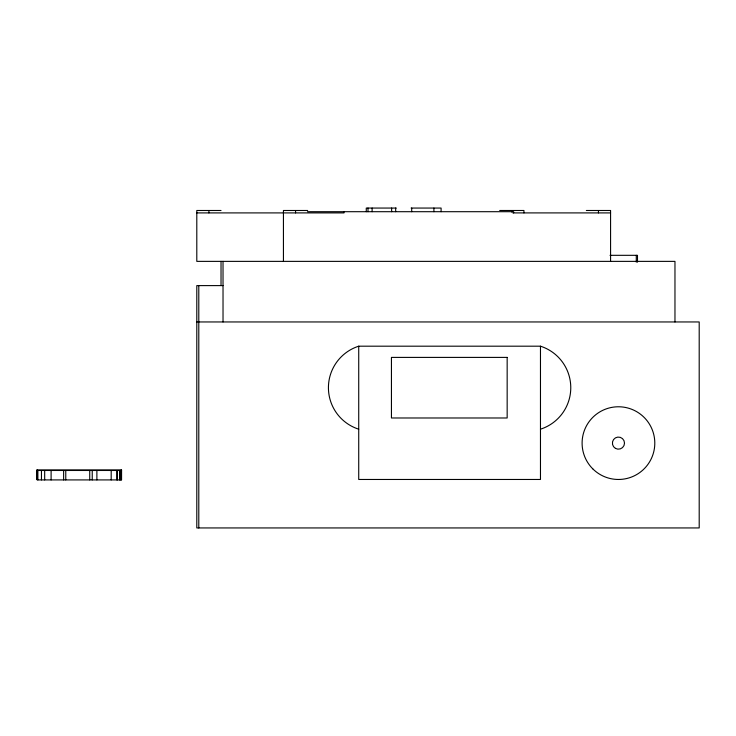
<?xml version="1.0" encoding="UTF-8"?>
<svg xmlns="http://www.w3.org/2000/svg" width="736" height="736" viewBox="0 0 736 736"><rect width="100%" height="100%" fill="white"/><g stroke="black" fill="none" stroke-linecap="round" stroke-linejoin="round"><path stroke-width="1.1" d="M396.272 208.058L366.27 208.058L366.289 211.701M411.102 208.058L441.103 208.058L441.085 211.701M221.03 210.487L196.797 210.487L196.797 261.372L674.967 261.372L674.967 321.954M307.666 210.487L283.434 210.487L283.434 261.372M499.707 210.487L523.94 210.487L523.94 212.906M586.344 210.487L610.576 210.487L610.576 261.372M307.482 211.701L513.645 211.701L513.645 212.906M196.797 212.906L344.016 212.906L344.016 211.701M512.872 212.906L610.576 212.906M610.024 255.318L637.486 255.318L637.486 262.172M223.026 285.605L196.797 285.605L196.797 527.942L699.2 527.942L699.2 321.954L196.797 321.954M358.726 429.189A43.571 43.571 0 0 1 358.726 346.187L540.472 346.187A43.571 43.571 0 0 1 540.472 429.189M37.159 470.479L121.56 470.479M636.281 255.318L636.281 262.172M598.46 210.487L598.46 212.906M540.472 346.187L540.472 479.467L358.726 479.467L358.726 346.187M511.824 210.487L511.824 212.097M433.909 208.058L433.909 211.701M411.7 208.058L411.7 211.701M395.674 208.058L395.674 211.701M391.626 208.058L391.626 211.701M372.112 208.058L372.112 211.701M368.009 208.058L368.009 211.701M295.55 210.487L295.55 212.906M223.026 261.372L223.026 321.954M221.03 261.372L221.03 285.375M208.914 210.487L208.914 212.906M198.794 285.605L198.794 527.942M121.21 469.945L121.21 479.918M120.134 470.479L120.134 479.918M119.775 470.479L119.775 479.918M117.272 470.479L117.272 479.918M116.914 470.479L116.914 479.918M111.191 470.479L111.191 479.918M96.885 470.479L96.885 479.918M92.239 470.479L92.239 479.918M89.737 470.479L89.737 479.918M65.771 470.479L65.771 479.918M63.627 470.479L63.627 479.918M51.106 470.479L51.106 479.918M44.675 470.479L44.675 479.918M41.455 470.479L41.455 479.918M37.876 470.479L37.876 479.918M37.159 469.945L37.159 479.918L121.56 479.918L121.578 469.945L36.8 469.945L36.8 479.467M507.159 357.402L391.442 357.402L391.442 417.984L507.159 417.984L507.159 357.402M592.747 468.823A36.349 36.349 0 0 0 653.559 452.53A36.349 36.349 0 0 0 609.04 408.011A36.349 36.349 0 0 0 592.747 468.823M615.425 448.371A6.063 6.063 0 0 0 624.505 443.118A6.063 6.063 0 0 0 615.425 437.874A6.063 6.063 0 0 0 615.425 448.371"/></g></svg>
